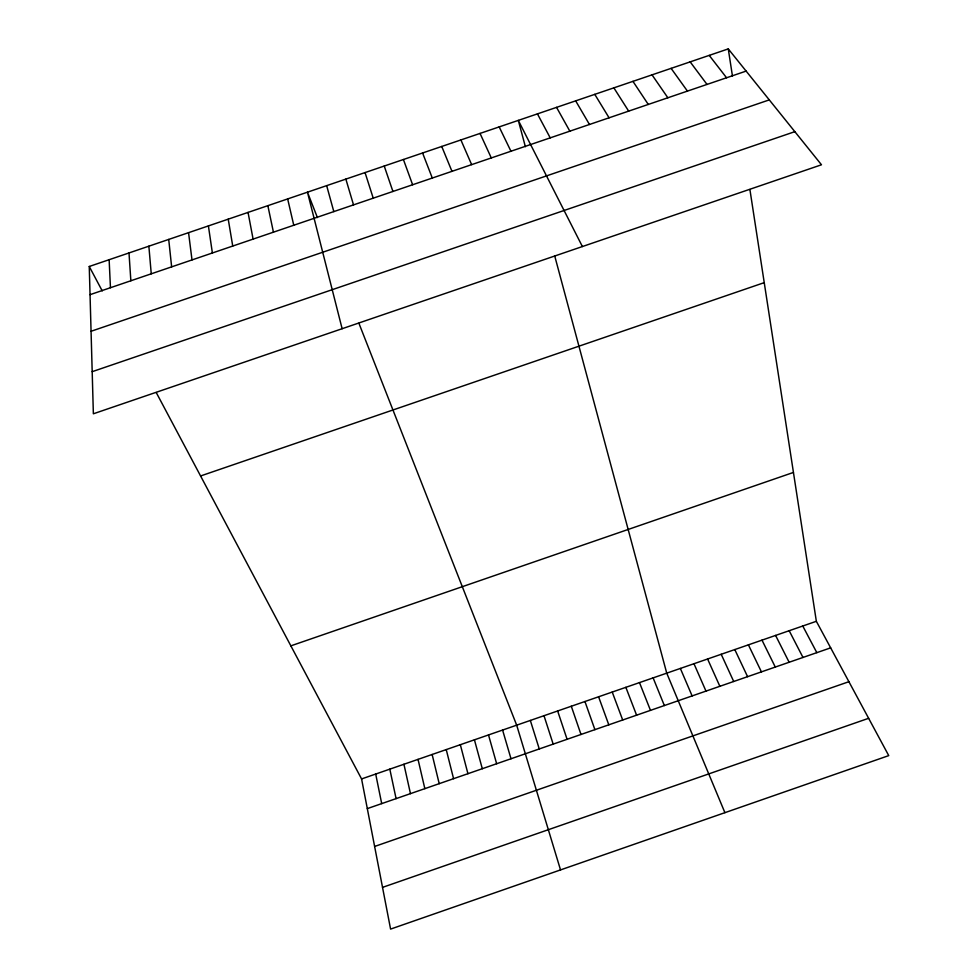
<?xml version="1.0" encoding="UTF-8"?>
<svg xmlns="http://www.w3.org/2000/svg" width="978" height="978" viewBox="0 0 978 978"><rect width="100%" height="100%" fill="white"/><g stroke="black" fill="none" stroke-linecap="round" stroke-linejoin="round"><path stroke-width="1.47" d="M382.532 887.376L868.635 718.304M156.248 392.545L361.579 778.94L816.349 621.299L749.906 189.512M367.312 808.61L830.664 647.852M374.623 846.459L848.904 681.703M290.857 645.847L793.439 472.435M200.588 475.968L764.234 282.642M89.255 266.481L728.268 48.9L821.483 164.781L93.362 413.792L89.255 266.481L102.225 290.882M90.049 294.671L746.128 71.101M91.064 331.273L769.295 99.89M92.189 371.677L794.845 131.663M709.221 55.391L726.568 77.763M690.162 61.871L707.008 84.426M671.104 68.362L687.436 91.101M652.033 74.866L667.852 97.763M632.949 81.357L648.267 104.438M613.866 87.861L628.671 111.125M594.771 94.353L609.074 117.8M575.663 100.856L589.465 124.487M556.555 107.372L569.844 131.174M816.349 621.299L888.745 755.615L390.589 929.1L361.579 778.94M537.435 113.876L550.223 137.861M802.767 626.018L816.826 652.656M789.185 630.724L802.987 657.46M582.387 246.542L518.316 120.392L525.369 146.688M775.591 635.431L789.136 662.265M761.996 640.15L775.285 667.069M499.183 126.908L510.944 151.235M748.402 644.857L761.434 671.874M734.796 649.575L747.583 676.678M721.202 654.282L733.72 681.495M480.039 133.424L491.298 157.935M707.583 659.001L719.857 686.299M693.977 663.72L705.982 691.116M460.895 139.94L471.64 164.634M680.358 668.439L692.118 695.92M724.906 812.669L666.739 673.157L554.795 256.236M441.738 146.456L451.97 171.333M653.121 677.888L664.355 705.554M639.49 682.607L650.48 710.37M317.41 217.556L307.459 192.189L342.129 328.718M358.902 323.241L516.677 725.175L560.528 869.919M422.582 152.984L432.3 178.045M625.859 687.338L636.592 715.187M612.228 692.057L622.693 720.004M403.413 159.512L412.618 184.744M598.585 696.788L608.805 724.832M584.942 701.519L594.905 729.649M571.299 706.25L580.993 734.478M384.232 166.04L392.924 191.456M557.643 710.982L567.093 739.307M544 715.713L553.181 744.124M365.051 172.568L373.229 198.167M530.333 720.444L539.269 748.952M345.857 179.108L353.523 204.891M502.594 730.065L511.005 758.769M488.511 734.943L496.653 763.745M326.664 185.649L333.816 211.603M474.428 739.82L482.301 768.72M460.332 744.71L467.936 773.708M446.237 749.6L453.572 778.684M432.142 754.478L439.208 783.671M418.034 759.368L424.843 788.659M287.654 198.925L293.767 225.246M403.926 764.258L410.467 793.647M389.819 769.148L396.09 798.635M267.85 205.661L273.437 232.177M375.699 774.05L381.701 803.623M248.045 212.409L253.094 239.109M228.229 219.158L232.74 246.053M728.268 48.9L732.461 76.113M208.4 225.918L212.385 252.984M188.558 232.666L192.006 259.928M168.717 239.427L171.639 266.872M148.864 246.187L151.248 273.816M128.998 252.947L130.856 280.772M109.133 259.708L110.453 287.715"/></g></svg>
